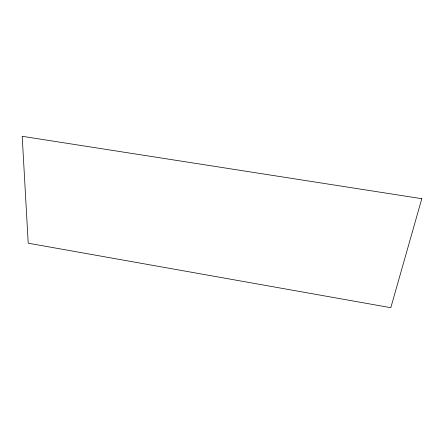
<?xml version="1.0" encoding="UTF-8"?>
<svg xmlns="http://www.w3.org/2000/svg" width="444" height="444" viewBox="0 0 444 444"><rect width="100%" height="100%" fill="white"/><g stroke="black" fill="none" stroke-linecap="round" stroke-linejoin="round"><path stroke-width="0.67" d="M421.8 198.701L390.809 307.698L28.211 243.201L22.2 136.302L421.8 198.701"/></g></svg>
